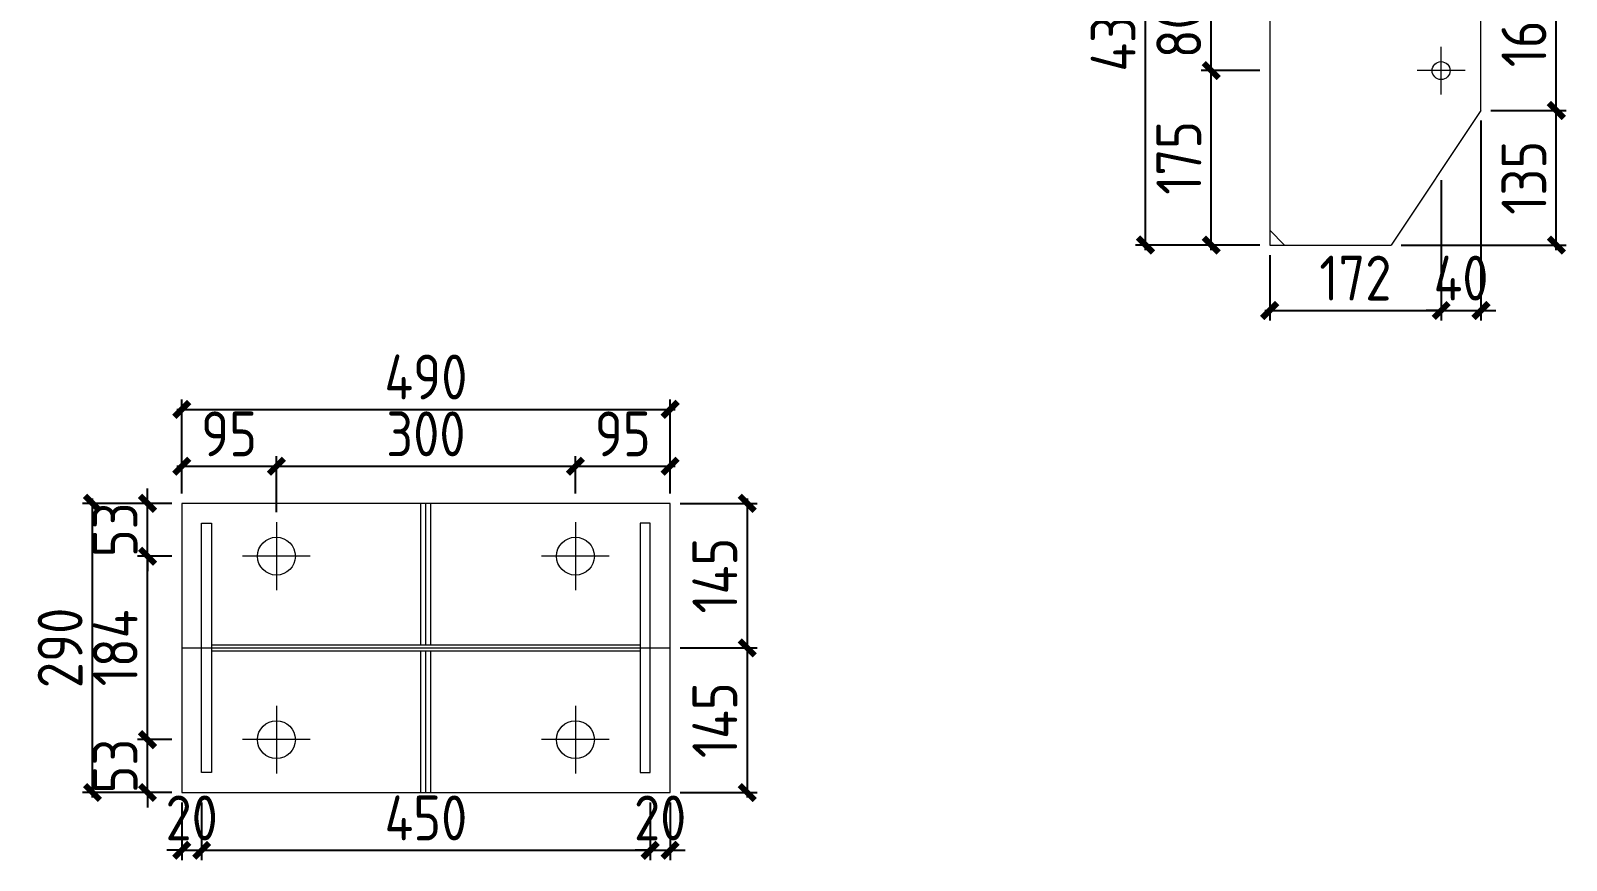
# Model space of a CAD drawing. Extents: x 485428 to 797698, y 56414 to 211814.
# Drawn here: x 679102 to 682183, y 129163 to 130827 of the extents above; entities that cross this region are included whole.
import ezdxf

# ---------------------------------------------------------------- set-up
doc = ezdxf.new("R2010")
doc.units = 0
doc.header["$LTSCALE"] = 1000
doc.header["$MEASUREMENT"] = 0
doc.styles.get("Standard").update_dxf_attribs({"font": 'gbenor.shx', "bigfont": 'gbcbig.shx'})
doc.dimstyles.get("Standard").update_dxf_attribs({"dimscale": 100, "dimtxt": 2, "dimasz": 0.4, "dimexe": 0.5, "dimexo": 1, "dimgap": 0.5, "dimtad": 1, "dimdec": 0, "dimzin": 0, "dimdsep": 46, "dimtxsty": 'Standard', "dimblk": 'ARCHTICK', "dimcen": 0.09, "dimadec": 0, "dimazin": 0, "dimtfac": 1, "dimtdec": 0, "dimtix": 1, "dimtmove": 2, "dimatfit": 3, "dimfxl": 1, "dimtolj": 1, "dimtzin": 0, "dimarcsym": 0})

# ---------------------------------------------------------------- blocks, each defined once
blk = doc.blocks.new('_ArchTick')
at = {"color": 0, "linetype": 'ByBlock', "const_width": 0.4}
blk.add_lwpolyline([(-0.5, -0.5), (0.5, 0.5)], dxfattribs=at)
blk = doc.blocks.new('*D608')
at = {"color": 3, "lineweight": -2}
for p, q in [((679336.5, 129404.8), (679336.5, 129434.8)), ((679385.1, 129404.8), (679316.5, 129404.8)), ((679336.5, 129298.8), (679336.5, 129404.8)), ((679385.1, 129298.8), (679316.5, 129298.8)), ((679336.5, 129298.8), (679336.5, 129268.8))]:
    blk.add_line(p, q, dxfattribs=at)
at = {"layer": 'Defpoints', "color": 0}
for p in [(679336.5, 129404.8), (679405.1, 129404.8), (679405.1, 129298.8)]:
    blk.add_point(p, dxfattribs=at)
at = {"color": 3, "lineweight": -2, "xscale": 30, "yscale": 30, "zscale": 30}
for p, rotation in [((679336.5, 129404.8), 270), ((679336.5, 129298.8), 90)]:
    blk.add_blockref('_ArchTick', p, dxfattribs=dict(at, rotation=rotation))
at = {"color": 0, "lineweight": 15, "insert": (679271.5, 129351.8), "char_height": 90, "attachment_point": 5, "rotation": 90}
blk.add_mtext('\\A1;53', dxfattribs=at)
blk = doc.blocks.new('*D595')
at = {"color": 3, "lineweight": -2}
for p, q in [((679385.1, 129772.8), (679316.5, 129772.8)), ((679336.5, 129394.8), (679336.5, 129782.8)), ((679385.1, 129404.8), (679316.5, 129404.8))]:
    blk.add_line(p, q, dxfattribs=at)
at = {"layer": 'Defpoints', "color": 0}
for p in [(679336.5, 129772.8), (679405.1, 129772.8), (679405.1, 129404.8)]:
    blk.add_point(p, dxfattribs=at)
at = {"color": 3, "lineweight": -2, "xscale": 30, "yscale": 30, "zscale": 30}
for p, rotation in [((679336.5, 129772.8), 90), ((679336.5, 129404.8), 270)]:
    blk.add_blockref('_ArchTick', p, dxfattribs=dict(at, rotation=rotation))
at = {"color": 0, "lineweight": 15, "insert": (679271.5, 129588.8), "char_height": 90, "attachment_point": 5, "rotation": 90}
blk.add_mtext('\\A1;184', dxfattribs=at)
blk = doc.blocks.new('*D609')
at = {"color": 3, "lineweight": -2}
for p, q in [((679336.5, 129878.8), (679336.5, 129908.8)), ((679385.1, 129878.8), (679316.5, 129878.8)), ((679336.5, 129772.8), (679336.5, 129878.8)), ((679385.1, 129772.8), (679316.5, 129772.8)), ((679336.5, 129772.8), (679336.5, 129742.8))]:
    blk.add_line(p, q, dxfattribs=at)
at = {"layer": 'Defpoints', "color": 0}
for p in [(679336.5, 129878.8), (679405.1, 129878.8), (679405.1, 129772.8)]:
    blk.add_point(p, dxfattribs=at)
at = {"color": 3, "lineweight": -2, "xscale": 30, "yscale": 30, "zscale": 30}
for p, rotation in [((679336.5, 129878.8), 270), ((679336.5, 129772.8), 90)]:
    blk.add_blockref('_ArchTick', p, dxfattribs=dict(at, rotation=rotation))
at = {"color": 0, "lineweight": 15, "insert": (679271.5, 129825.8), "char_height": 90, "attachment_point": 5, "rotation": 90}
blk.add_mtext('\\A1;53', dxfattribs=at)
blk = doc.blocks.new('*D610')
at = {"color": 3, "lineweight": -2}
for p, q in [((679405.1, 129898.8), (679405.1, 129973.2)), ((679595.1, 129860.8), (679595.1, 129973.2)), ((679395.1, 129953.2), (679605.1, 129953.2))]:
    blk.add_line(p, q, dxfattribs=at)
at = {"layer": 'Defpoints', "color": 0}
for p in [(679595.1, 129953.2), (679405.1, 129878.8), (679595.1, 129840.8)]:
    blk.add_point(p, dxfattribs=at)
at = {"color": 3, "lineweight": -2, "xscale": 30, "yscale": 30, "zscale": 30, "rotation": 180}
blk.add_blockref('_ArchTick', (679405.1, 129953.2), dxfattribs=at)
at = {"color": 3, "lineweight": -2, "xscale": 30, "yscale": 30, "zscale": 30}
blk.add_blockref('_ArchTick', (679595.1, 129953.2), dxfattribs=at)
at = {"color": 0, "lineweight": 15, "insert": (679500.1, 130018.2), "char_height": 90, "attachment_point": 5}
blk.add_mtext('\\A1;95', dxfattribs=at)
blk = doc.blocks.new('*D611')
at = {"color": 3, "lineweight": -2}
for p, q in [((679595.1, 129860.8), (679595.1, 129973.2)), ((680195.1, 129898.8), (680195.1, 129973.2)), ((679585.1, 129953.2), (680205.1, 129953.2))]:
    blk.add_line(p, q, dxfattribs=at)
at = {"layer": 'Defpoints', "color": 0}
for p in [(680195.1, 129953.2), (680195.1, 129878.8), (679595.1, 129840.8)]:
    blk.add_point(p, dxfattribs=at)
at = {"color": 3, "lineweight": -2, "xscale": 30, "yscale": 30, "zscale": 30, "rotation": 180}
blk.add_blockref('_ArchTick', (679595.1, 129953.2), dxfattribs=at)
at = {"color": 3, "lineweight": -2, "xscale": 30, "yscale": 30, "zscale": 30}
blk.add_blockref('_ArchTick', (680195.1, 129953.2), dxfattribs=at)
at = {"color": 0, "lineweight": 15, "insert": (679895.1, 130018.2), "char_height": 90, "attachment_point": 5}
blk.add_mtext('\\A1;300', dxfattribs=at)
blk = doc.blocks.new('*D612')
at = {"color": 3, "lineweight": -2}
for p, q in [((680195.1, 129898.8), (680195.1, 129973.2)), ((680385.1, 129898.8), (680385.1, 129973.2)), ((680185.1, 129953.2), (680395.1, 129953.2))]:
    blk.add_line(p, q, dxfattribs=at)
at = {"layer": 'Defpoints', "color": 0}
for p in [(680385.1, 129953.2), (680195.1, 129878.8), (680385.1, 129878.8)]:
    blk.add_point(p, dxfattribs=at)
at = {"color": 3, "lineweight": -2, "xscale": 30, "yscale": 30, "zscale": 30, "rotation": 180}
blk.add_blockref('_ArchTick', (680195.1, 129953.2), dxfattribs=at)
at = {"color": 3, "lineweight": -2, "xscale": 30, "yscale": 30, "zscale": 30}
blk.add_blockref('_ArchTick', (680385.1, 129953.2), dxfattribs=at)
at = {"color": 0, "lineweight": 15, "insert": (680290.1, 130018.2), "char_height": 90, "attachment_point": 5}
blk.add_mtext('\\A1;95', dxfattribs=at)
blk = doc.blocks.new('*D613')
at = {"color": 3, "lineweight": -2}
for p, q in [((679385.1, 129878.8), (679206.1, 129878.8)), ((679226.1, 129288.8), (679226.1, 129888.8)), ((679385.1, 129298.8), (679206.1, 129298.8))]:
    blk.add_line(p, q, dxfattribs=at)
at = {"layer": 'Defpoints', "color": 0}
for p in [(679226.1, 129878.8), (679405.1, 129878.8), (679405.1, 129298.8)]:
    blk.add_point(p, dxfattribs=at)
at = {"color": 3, "lineweight": -2, "xscale": 30, "yscale": 30, "zscale": 30}
for p, rotation in [((679226.1, 129878.8), 90), ((679226.1, 129298.8), 270)]:
    blk.add_blockref('_ArchTick', p, dxfattribs=dict(at, rotation=rotation))
at = {"color": 0, "lineweight": 15, "insert": (679161.1, 129588.8), "char_height": 90, "attachment_point": 5, "rotation": 90}
blk.add_mtext('\\A1;290', dxfattribs=at)
blk = doc.blocks.new('*D614')
at = {"color": 3, "lineweight": -2}
for p, q in [((679395.1, 130067.3), (680395.1, 130067.3)), ((679405.1, 129898.8), (679405.1, 130087.3)), ((680385.1, 129898.8), (680385.1, 130087.3))]:
    blk.add_line(p, q, dxfattribs=at)
at = {"layer": 'Defpoints', "color": 0}
for p in [(680385.1, 130067.3), (679405.1, 129878.8), (680385.1, 129878.8)]:
    blk.add_point(p, dxfattribs=at)
at = {"color": 3, "lineweight": -2, "xscale": 30, "yscale": 30, "zscale": 30, "rotation": 180}
blk.add_blockref('_ArchTick', (679405.1, 130067.3), dxfattribs=at)
at = {"color": 3, "lineweight": -2, "xscale": 30, "yscale": 30, "zscale": 30}
blk.add_blockref('_ArchTick', (680385.1, 130067.3), dxfattribs=at)
at = {"color": 0, "lineweight": 15, "insert": (679895.1, 130132.3), "char_height": 90, "attachment_point": 5}
blk.add_mtext('\\A1;490', dxfattribs=at)
blk = doc.blocks.new('*D596')
at = {"color": 3, "lineweight": -2}
for p, q in [((679405.1, 129278.8), (679405.1, 129162.8)), ((679445.1, 129278.8), (679445.1, 129162.8)), ((679405.1, 129182.8), (679375.1, 129182.8)), ((679405.1, 129182.8), (679445.1, 129182.8)), ((679445.1, 129182.8), (679475.1, 129182.8))]:
    blk.add_line(p, q, dxfattribs=at)
at = {"layer": 'Defpoints', "color": 0}
for p in [(679405.1, 129298.8), (679445.1, 129298.8), (679445.1, 129182.8)]:
    blk.add_point(p, dxfattribs=at)
at = {"color": 3, "lineweight": -2, "xscale": 30, "yscale": 30, "zscale": 30}
blk.add_blockref('_ArchTick', (679405.1, 129182.8), dxfattribs=at)
at = {"color": 3, "lineweight": -2, "xscale": 30, "yscale": 30, "zscale": 30, "rotation": 180}
blk.add_blockref('_ArchTick', (679445.1, 129182.8), dxfattribs=at)
at = {"color": 0, "lineweight": 15, "insert": (679425.1, 129247.8), "char_height": 90, "attachment_point": 5}
blk.add_mtext('\\A1;20', dxfattribs=at)
blk = doc.blocks.new('*D597')
at = {"color": 3, "lineweight": -2}
for p, q in [((679445.1, 129278.8), (679445.1, 129162.8)), ((680345.1, 129278.8), (680345.1, 129162.8)), ((679435.1, 129182.8), (680355.1, 129182.8))]:
    blk.add_line(p, q, dxfattribs=at)
at = {"layer": 'Defpoints', "color": 0}
for p in [(679445.1, 129298.8), (680345.1, 129298.8), (680345.1, 129182.8)]:
    blk.add_point(p, dxfattribs=at)
at = {"color": 3, "lineweight": -2, "xscale": 30, "yscale": 30, "zscale": 30, "rotation": 180}
blk.add_blockref('_ArchTick', (679445.1, 129182.8), dxfattribs=at)
at = {"color": 3, "lineweight": -2, "xscale": 30, "yscale": 30, "zscale": 30}
blk.add_blockref('_ArchTick', (680345.1, 129182.8), dxfattribs=at)
at = {"color": 0, "lineweight": 15, "insert": (679895.1, 129247.8), "char_height": 90, "attachment_point": 5}
blk.add_mtext('\\A1;450', dxfattribs=at)
blk = doc.blocks.new('*D615')
at = {"color": 3, "lineweight": -2}
for p, q in [((680345.1, 129278.8), (680345.1, 129162.8)), ((680385.1, 129278.8), (680385.1, 129162.8)), ((680345.1, 129182.8), (680315.1, 129182.8)), ((680345.1, 129182.8), (680385.1, 129182.8)), ((680385.1, 129182.8), (680415.1, 129182.8))]:
    blk.add_line(p, q, dxfattribs=at)
at = {"layer": 'Defpoints', "color": 0}
for p in [(680345.1, 129298.8), (680385.1, 129298.8), (680385.1, 129182.8)]:
    blk.add_point(p, dxfattribs=at)
at = {"color": 3, "lineweight": -2, "xscale": 30, "yscale": 30, "zscale": 30}
blk.add_blockref('_ArchTick', (680345.1, 129182.8), dxfattribs=at)
at = {"color": 3, "lineweight": -2, "xscale": 30, "yscale": 30, "zscale": 30, "rotation": 180}
blk.add_blockref('_ArchTick', (680385.1, 129182.8), dxfattribs=at)
at = {"color": 0, "lineweight": 15, "insert": (680365.1, 129247.8), "char_height": 90, "attachment_point": 5}
blk.add_mtext('\\A1;20', dxfattribs=at)
blk = doc.blocks.new('*D616')
at = {"color": 3, "lineweight": -2}
for p, q in [((680405.1, 129878.8), (680559.9, 129878.8)), ((680539.9, 129888.8), (680539.9, 129578.8)), ((680405.1, 129588.8), (680559.9, 129588.8))]:
    blk.add_line(p, q, dxfattribs=at)
at = {"layer": 'Defpoints', "color": 0}
for p in [(680385.1, 129878.8), (680385.1, 129588.8), (680539.9, 129588.8)]:
    blk.add_point(p, dxfattribs=at)
at = {"color": 3, "lineweight": -2, "xscale": 30, "yscale": 30, "zscale": 30}
for p, rotation in [((680539.9, 129878.8), 90), ((680539.9, 129588.8), 270)]:
    blk.add_blockref('_ArchTick', p, dxfattribs=dict(at, rotation=rotation))
at = {"color": 0, "lineweight": 15, "insert": (680474.9, 129733.8), "char_height": 90, "attachment_point": 5, "rotation": 90}
blk.add_mtext('\\A1;145', dxfattribs=at)
blk = doc.blocks.new('*D617')
at = {"color": 3, "lineweight": -2}
for p, q in [((680405.1, 129588.8), (680559.9, 129588.8)), ((680539.9, 129598.8), (680539.9, 129288.8)), ((680405.1, 129298.8), (680559.9, 129298.8))]:
    blk.add_line(p, q, dxfattribs=at)
at = {"layer": 'Defpoints', "color": 0}
for p in [(680385.1, 129588.8), (680385.1, 129298.8), (680539.9, 129298.8)]:
    blk.add_point(p, dxfattribs=at)
at = {"color": 3, "lineweight": -2, "xscale": 30, "yscale": 30, "zscale": 30}
for p, rotation in [((680539.9, 129588.8), 90), ((680539.9, 129298.8), 270)]:
    blk.add_blockref('_ArchTick', p, dxfattribs=dict(at, rotation=rotation))
at = {"color": 0, "lineweight": 15, "insert": (680474.9, 129443.8), "char_height": 90, "attachment_point": 5, "rotation": 90}
blk.add_mtext('\\A1;145', dxfattribs=at)
blk = doc.blocks.new('*D626')
at = {"color": 3, "lineweight": -2}
for p, q in [((681568.2, 130746.9), (681450.9, 130746.9)), ((681470.9, 130386.9), (681470.9, 130756.9)), ((681568.2, 130396.9), (681450.9, 130396.9))]:
    blk.add_line(p, q, dxfattribs=at)
at = {"layer": 'Defpoints', "color": 0}
for p in [(681470.9, 130746.9), (681588.2, 130746.9), (681588.2, 130396.9)]:
    blk.add_point(p, dxfattribs=at)
at = {"color": 3, "lineweight": -2, "xscale": 30, "yscale": 30, "zscale": 30}
for p, rotation in [((681470.9, 130746.9), 90), ((681470.9, 130396.9), 270)]:
    blk.add_blockref('_ArchTick', p, dxfattribs=dict(at, rotation=rotation))
at = {"color": 0, "lineweight": 15, "insert": (681405.9, 130571.9), "char_height": 90, "attachment_point": 5, "rotation": 90}
blk.add_mtext('\\A1;175', dxfattribs=at)
blk = doc.blocks.new('*D618')
at = {"color": 3, "lineweight": -2}
for p, q in [((681568.2, 130906.9), (681450.9, 130906.9)), ((681470.9, 130736.9), (681470.9, 130916.9)), ((681568.2, 130746.9), (681450.9, 130746.9))]:
    blk.add_line(p, q, dxfattribs=at)
at = {"layer": 'Defpoints', "color": 0}
for p in [(681470.9, 130906.9), (681588.2, 130906.9), (681588.2, 130746.9)]:
    blk.add_point(p, dxfattribs=at)
at = {"color": 3, "lineweight": -2, "xscale": 30, "yscale": 30, "zscale": 30}
for p, rotation in [((681470.9, 130906.9), 90), ((681470.9, 130746.9), 270)]:
    blk.add_blockref('_ArchTick', p, dxfattribs=dict(at, rotation=rotation))
at = {"color": 0, "lineweight": 15, "insert": (681405.9, 130826.9), "char_height": 90, "attachment_point": 5, "rotation": 90}
blk.add_mtext('\\A1;80', dxfattribs=at)
blk = doc.blocks.new('*D619')
at = {"color": 3, "lineweight": -2}
for p, q in [((681932.2, 130526.9), (681932.2, 130245.7)), ((681588.2, 130376.9), (681588.2, 130245.7)), ((681578.2, 130265.7), (681942.2, 130265.7))]:
    blk.add_line(p, q, dxfattribs=at)
at = {"layer": 'Defpoints', "color": 0}
for p in [(681932.2, 130546.9), (681588.2, 130396.9), (681932.2, 130265.7)]:
    blk.add_point(p, dxfattribs=at)
at = {"color": 3, "lineweight": -2, "xscale": 30, "yscale": 30, "zscale": 30, "rotation": 180}
blk.add_blockref('_ArchTick', (681588.2, 130265.7), dxfattribs=at)
at = {"color": 3, "lineweight": -2, "xscale": 30, "yscale": 30, "zscale": 30}
blk.add_blockref('_ArchTick', (681932.2, 130265.7), dxfattribs=at)
at = {"color": 0, "lineweight": 15, "insert": (681760.2, 130330.7), "char_height": 90, "attachment_point": 5}
blk.add_mtext('\\A1;172', dxfattribs=at)
blk = doc.blocks.new('*D630')
at = {"color": 3, "lineweight": -2}
for p, q in [((682012.2, 130646.9), (682012.2, 130245.7)), ((681932.2, 130526.9), (681932.2, 130245.7)), ((681932.2, 130265.7), (681902.2, 130265.7)), ((681932.2, 130265.7), (682012.2, 130265.7)), ((682012.2, 130265.7), (682042.2, 130265.7))]:
    blk.add_line(p, q, dxfattribs=at)
at = {"layer": 'Defpoints', "color": 0}
for p in [(682012.2, 130666.9), (681932.2, 130546.9), (682012.2, 130265.7)]:
    blk.add_point(p, dxfattribs=at)
at = {"color": 3, "lineweight": -2, "xscale": 30, "yscale": 30, "zscale": 30}
blk.add_blockref('_ArchTick', (681932.2, 130265.7), dxfattribs=at)
at = {"color": 3, "lineweight": -2, "xscale": 30, "yscale": 30, "zscale": 30, "rotation": 180}
blk.add_blockref('_ArchTick', (682012.2, 130265.7), dxfattribs=at)
at = {"color": 0, "lineweight": 15, "insert": (681972.2, 130330.7), "char_height": 90, "attachment_point": 5}
blk.add_mtext('\\A1;40', dxfattribs=at)
blk = doc.blocks.new('*D632')
at = {"color": 3, "lineweight": -2}
for p, q in [((681339.1, 130386.9), (681339.1, 131266.9)), ((681568.2, 131256.9), (681319.1, 131256.9)), ((681568.2, 130396.9), (681319.1, 130396.9))]:
    blk.add_line(p, q, dxfattribs=at)
at = {"layer": 'Defpoints', "color": 0}
for p in [(681339.1, 131256.9), (681588.2, 131256.9), (681588.2, 130396.9)]:
    blk.add_point(p, dxfattribs=at)
at = {"color": 3, "lineweight": -2, "xscale": 30, "yscale": 30, "zscale": 30}
for p, rotation in [((681339.1, 131256.9), 90), ((681339.1, 130396.9), 270)]:
    blk.add_blockref('_ArchTick', p, dxfattribs=dict(at, rotation=rotation))
at = {"color": 0, "lineweight": 15, "insert": (681274.1, 130826.9), "char_height": 90, "attachment_point": 5, "rotation": 90}
blk.add_mtext('\\A1;430', dxfattribs=at)
blk = doc.blocks.new('*D633')
at = {"color": 3, "lineweight": -2}
for p, q in [((682032.2, 130666.9), (682183.4, 130666.9)), ((682163.4, 130386.9), (682163.4, 130676.9)), ((681852.2, 130396.9), (682183.4, 130396.9))]:
    blk.add_line(p, q, dxfattribs=at)
at = {"layer": 'Defpoints', "color": 0}
for p in [(682012.2, 130666.9), (682163.4, 130666.9), (681832.2, 130396.9)]:
    blk.add_point(p, dxfattribs=at)
at = {"color": 3, "lineweight": -2, "xscale": 30, "yscale": 30, "zscale": 30}
for p, rotation in [((682163.4, 130666.9), 90), ((682163.4, 130396.9), 270)]:
    blk.add_blockref('_ArchTick', p, dxfattribs=dict(at, rotation=rotation))
at = {"color": 0, "lineweight": 15, "insert": (682098.4, 130531.9), "char_height": 90, "attachment_point": 5, "rotation": 90}
blk.add_mtext('\\A1;135', dxfattribs=at)
blk = doc.blocks.new('*D634')
at = {"color": 3, "lineweight": -2}
for p, q in [((682032.2, 130986.9), (682183.4, 130986.9)), ((682163.4, 130656.9), (682163.4, 130996.9)), ((682032.2, 130666.9), (682183.4, 130666.9))]:
    blk.add_line(p, q, dxfattribs=at)
at = {"layer": 'Defpoints', "color": 0}
for p in [(682012.2, 130986.9), (682163.4, 130986.9), (682012.2, 130666.9)]:
    blk.add_point(p, dxfattribs=at)
at = {"color": 3, "lineweight": -2, "xscale": 30, "yscale": 30, "zscale": 30}
for p, rotation in [((682163.4, 130986.9), 90), ((682163.4, 130666.9), 270)]:
    blk.add_blockref('_ArchTick', p, dxfattribs=dict(at, rotation=rotation))
at = {"color": 0, "lineweight": 15, "insert": (682098.4, 130826.9), "char_height": 90, "attachment_point": 5, "rotation": 90}
blk.add_mtext('\\A1;160', dxfattribs=at)

msp = doc.modelspace()

# ---------------------------------------------------------------- linework, layer by layer
at = {"lineweight": 15}
for p, q in [((681588.2, 131256.9), (681588.2, 130396.9)), ((682012.2, 130666.9), (682012.2, 130986.9)), ((681932.2, 130698.9), (681932.2, 130794.9)), ((681980.2, 130746.9), (681884.2, 130746.9)), ((682012.2, 130666.9), (681832.2, 130396.9)), ((681588.2, 130426.9), (681618.2, 130396.9)), ((681588.2, 130396.9), (681832.2, 130396.9)), ((679405.1, 129878.8), (679405.1, 129298.8)), ((680385.1, 129878.8), (679405.1, 129878.8)), ((680385.1, 129298.8), (680385.1, 129878.8)), ((679595.1, 129840.8), (679595.1, 129704.8)), ((680195.1, 129840.8), (680195.1, 129704.8)), ((679663.1, 129772.8), (679527.1, 129772.8)), ((680263.1, 129772.8), (680127.1, 129772.8)), ((679595.1, 129472.8), (679595.1, 129336.8)), ((680195.1, 129472.8), (680195.1, 129336.8)), ((679663.1, 129404.8), (679527.1, 129404.8)), ((680263.1, 129404.8), (680127.1, 129404.8)), ((679405.1, 129298.8), (680385.1, 129298.8))]:
    msp.add_line(p, q, dxfattribs=at)
at = {"color": 2, "lineweight": 15}
for p, q in [((679885.1, 129594.8), (679885.1, 129878.8)), ((679905.1, 129594.8), (679905.1, 129878.8)), ((679885.1, 129298.8), (679885.1, 129582.8)), ((679905.1, 129298.8), (679905.1, 129582.8))]:
    msp.add_line(p, q, dxfattribs=at)
at = {"color": 1, "lineweight": 15}
for p, q in [((679895.1, 129594.8), (679895.1, 129878.8)), ((679405.1, 129588.8), (680385.1, 129588.8)), ((679895.1, 129298.8), (679895.1, 129582.8))]:
    msp.add_line(p, q, dxfattribs=at)
at = {"color": 4, "lineweight": 15}
for p, q in [((679445.1, 129588.8), (679445.1, 129838.8)), ((679445.1, 129838.8), (679465.1, 129838.8)), ((679465.1, 129838.8), (679465.1, 129338.8)), ((680345.1, 129838.8), (680325.1, 129838.8)), ((680325.1, 129838.8), (680325.1, 129338.8)), ((680345.1, 129588.8), (680345.1, 129838.8)), ((679445.1, 129338.8), (679445.1, 129588.8)), ((679465.1, 129594.8), (680325.1, 129594.8)), ((679465.1, 129582.8), (680325.1, 129582.8)), ((680345.1, 129338.8), (680345.1, 129588.8)), ((679465.1, 129338.8), (679445.1, 129338.8)), ((680325.1, 129338.8), (680345.1, 129338.8))]:
    msp.add_line(p, q, dxfattribs=at)
at = {"lineweight": 15}
for centre, radius in [((681932.2, 130746.9), 18), ((679595.1, 129772.8), 38), ((680195.1, 129772.8), 38), ((679595.1, 129404.8), 38), ((680195.1, 129404.8), 38)]:
    msp.add_circle(centre, radius, dxfattribs=at)

# ---------------------------------------------------------------- dimensions: what is measured, and where the dimension line sits
for p1, p2, distance, picture, middle in [((681588.2, 130396.9), (681588.2, 131256.9), 249.1, '*D632', (681274.1, 130826.9)), ((679405.1, 129878.8), (680385.1, 129878.8), 188.5, '*D614', (679895.1, 130132.3)), ((679405.1, 129298.8), (679405.1, 129878.8), 178.9, '*D613', (679161.1, 129588.8))]:
    dim = msp.add_aligned_dim(p1=p1, p2=p2, distance=distance, dimstyle='Standard', override={"dimtxt": 0.9, "dimasz": 0.3, "dimexe": 0.2, "dimexo": 0.2, "dimgap": 0.2, "dimlfac": 0.5, "dimdle": 0.1, "dimclrd": 3, "dimclre": 3}, dxfattribs=at)
    dim.commit()
    dim.dimension.update_dxf_attribs({"geometry": picture, "text_midpoint": middle})
for base, p1, p2, picture, middle in [((682163.4, 130986.9), (682012.2, 130666.9), (682012.2, 130986.9), '*D634', (682098.4, 130826.9)), ((681470.9, 130906.9), (681588.2, 130746.9), (681588.2, 130906.9), '*D618', (681405.9, 130826.9)), ((681470.9, 130746.9), (681588.2, 130396.9), (681588.2, 130746.9), '*D626', (681405.9, 130571.9)), ((682163.4, 130666.9), (681832.2, 130396.9), (682012.2, 130666.9), '*D633', (682098.4, 130531.9)), ((679336.5, 129878.8), (679405.1, 129772.8), (679405.1, 129878.8), '*D609', (679271.5, 129825.8)), ((680539.9, 129588.8), (680385.1, 129878.8), (680385.1, 129588.8), '*D616', (680474.9, 129733.8)), ((679336.5, 129772.8), (679405.1, 129404.8), (679405.1, 129772.8), '*D595', (679271.5, 129588.8)), ((680539.9, 129298.8), (680385.1, 129588.8), (680385.1, 129298.8), '*D617', (680474.9, 129443.8)), ((679336.5, 129404.8), (679405.1, 129298.8), (679405.1, 129404.8), '*D608', (679271.5, 129351.8))]:
    dim = msp.add_linear_dim(base=base, p1=p1, p2=p2, angle=90, dimstyle='Standard', override={"dimtxt": 0.9, "dimasz": 0.3, "dimexe": 0.2, "dimexo": 0.2, "dimgap": 0.2, "dimlfac": 0.5, "dimdle": 0.1, "dimclrd": 3, "dimclre": 3}, dxfattribs=at)
    dim.commit()
    dim.dimension.update_dxf_attribs({"geometry": picture, "text_midpoint": middle})
for base, p1, p2, picture, middle in [((682012.2, 130265.7), (681932.2, 130546.9), (682012.2, 130666.9), '*D630', (681972.2, 130330.7)), ((681932.2, 130265.7), (681588.2, 130396.9), (681932.2, 130546.9), '*D619', (681760.2, 130330.7)), ((679595.1, 129953.2), (679405.1, 129878.8), (679595.1, 129840.8), '*D610', (679500.1, 130018.2)), ((680195.1, 129953.2), (679595.1, 129840.8), (680195.1, 129878.8), '*D611', (679895.1, 130018.2)), ((680385.1, 129953.2), (680195.1, 129878.8), (680385.1, 129878.8), '*D612', (680290.1, 130018.2)), ((679445.1, 129182.8), (679405.1, 129298.8), (679445.1, 129298.8), '*D596', (679425.1, 129247.8)), ((680345.1, 129182.8), (679445.1, 129298.8), (680345.1, 129298.8), '*D597', (679895.1, 129247.8)), ((680385.1, 129182.8), (680345.1, 129298.8), (680385.1, 129298.8), '*D615', (680365.1, 129247.8))]:
    dim = msp.add_linear_dim(base=base, p1=p1, p2=p2, dimstyle='Standard', override={"dimtxt": 0.9, "dimasz": 0.3, "dimexe": 0.2, "dimexo": 0.2, "dimgap": 0.2, "dimlfac": 0.5, "dimdle": 0.1, "dimclrd": 3, "dimclre": 3}, dxfattribs=at)
    dim.commit()
    dim.dimension.update_dxf_attribs({"geometry": picture, "text_midpoint": middle})

doc.saveas('drawing.dxf')
